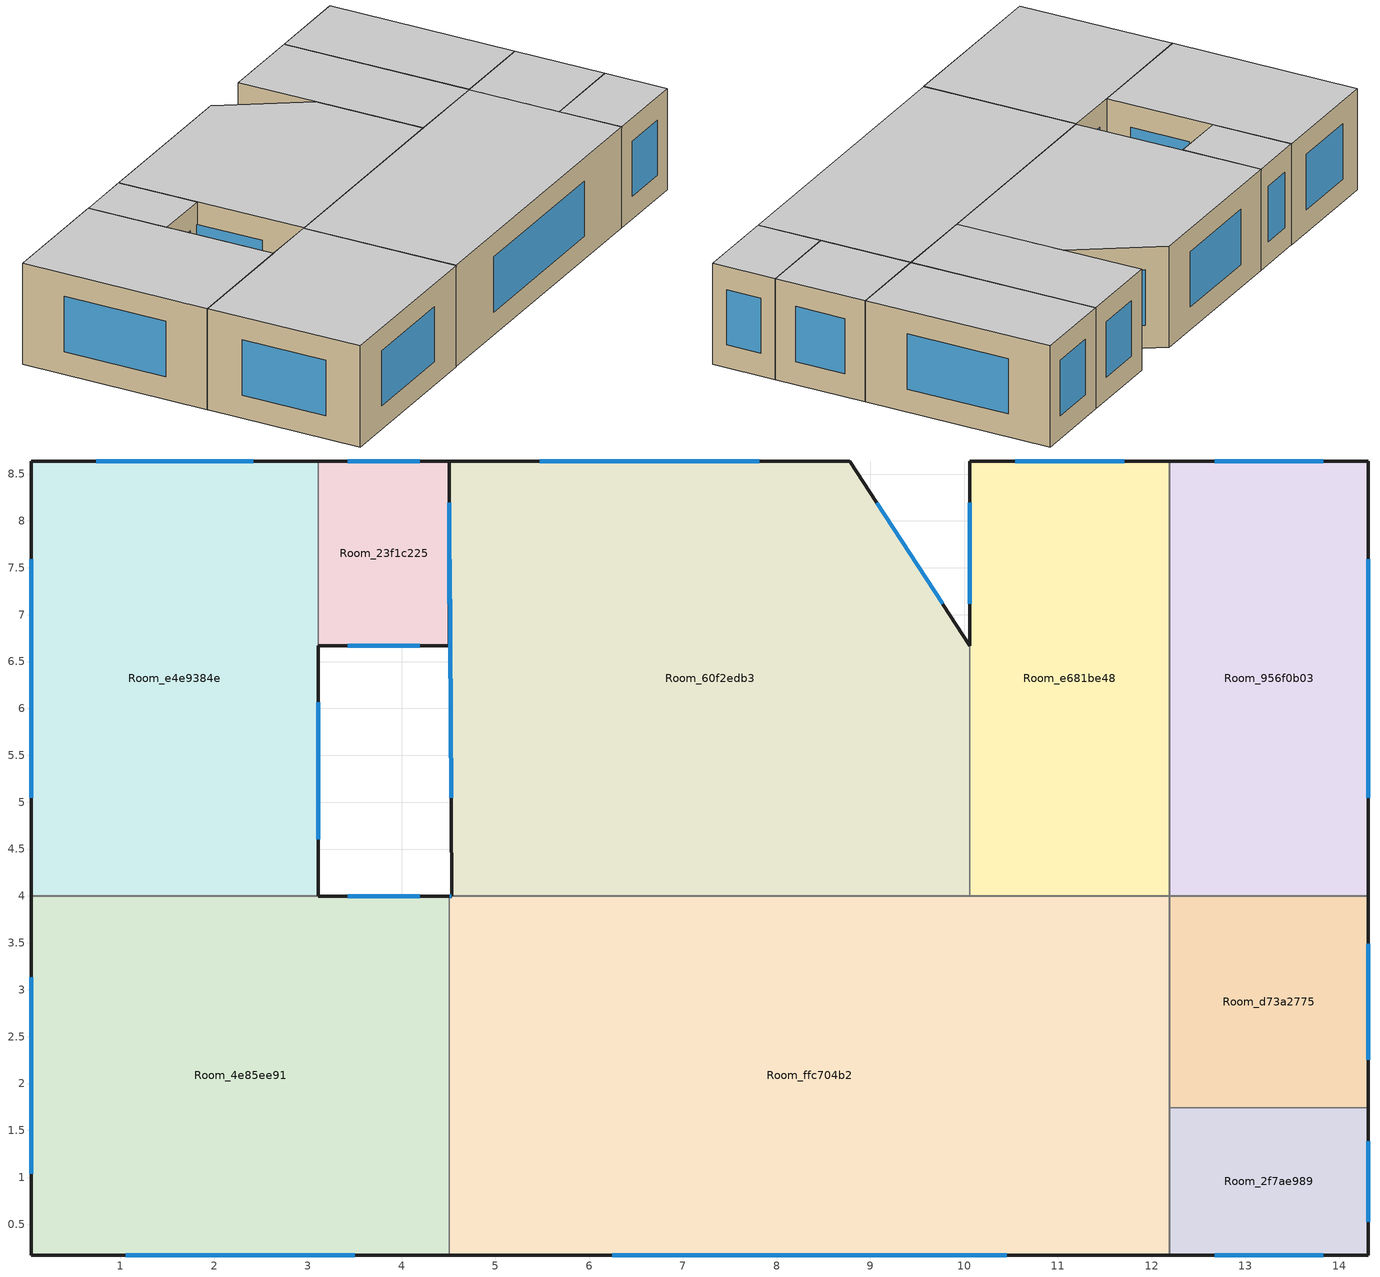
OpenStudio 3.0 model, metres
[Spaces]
Room_23f1c225
 floor adiabatic (Generic Interior Floor): 4.51,8.64 4.51,6.67 3.11,6.67 3.11,8.64 z0
 wall outside: 3.11,6.67 4.51,6.67 4.51,8.64 3.11,8.64 z0:2.5
 wall to Room_e4e9384e: 3.11,8.64 3.11,6.67 z0:2.5
 window: 3.43,6.67 4.19,6.67 / 4.51,7.12 4.51,8.19 / 4.19,8.64 3.43,8.64 z0.57:1.93
 ceiling adiabatic (Generic Interior Ceiling): 4.51,6.67 4.51,8.64 3.11,8.64 3.11,6.67 z2.5
Room_956f0b03
 floor adiabatic (Generic Interior Floor): 14.31,8.64 14.31,4 12.19,4 12.19,8.64 z0
 wall outside: 14.31,4 14.31,8.64 12.19,8.64 z0:2.5
 wall to Room_d73a2775: 12.19,4 14.31,4 z0:2.5
 wall to Room_e681be48: 12.19,8.64 12.19,4 z0:2.5
 window: 14.31,5.05 14.31,7.59 / 13.83,8.64 12.67,8.64 z0.57:1.93
 ceiling adiabatic (Generic Interior Ceiling): 14.31,4 14.31,8.64 12.19,8.64 12.19,4 z2.5
Room_e681be48
 floor adiabatic (Generic Interior Floor): 12.19,8.64 12.19,4 10.06,4 10.06,8.64 z0
 wall outside: 12.19,8.64 10.06,8.64 10.06,6.67 z0:2.5
 wall to Room_ffc704b2: 10.06,4 12.19,4 z0:2.5
 wall to Room_60f2edb3: 10.06,6.67 10.06,4 z0:2.5
 window: 11.71,8.64 10.54,8.64 / 10.06,8.19 10.06,7.11 z0.57:1.93
 ceiling adiabatic (Generic Interior Ceiling): 12.19,4 12.19,8.64 10.06,8.64 10.06,4 z2.5
Room_e4e9384e
 floor adiabatic (Generic Interior Floor): 3.11,8.64 3.11,4 0.05,4 0.05,8.64 z0
 wall outside: 3.11,4 3.11,6.67 / 3.11,8.64 0.05,8.64 0.05,4 z0:2.5
 wall to Room_4e85ee91: 0.05,4 3.11,4 z0:2.5
 window: 3.11,4.6 3.11,6.07 / 2.42,8.64 0.74,8.64 / 0.05,7.59 0.05,5.05 z0.57:1.93
 ceiling adiabatic (Generic Interior Ceiling): 3.11,4 3.11,8.64 0.05,8.64 0.05,4 z2.5
Room_60f2edb3
 floor adiabatic (Generic Interior Floor): 8.78,8.64 10.06,6.67 10.06,4 4.53,4 4.51,8.64 z0
 wall outside: 10.06,6.67 8.78,8.64 4.51,8.64 4.53,4 z0:2.5
 wall to Room_ffc704b2: 4.53,4 10.06,4 z0:2.5
 window: 9.77,7.11 9.07,8.19 / 7.81,8.64 5.48,8.64 / 4.52,7.59 4.53,5.05 z0.57:1.93
 ceiling adiabatic (Generic Interior Ceiling): 4.53,4 10.06,4 10.06,6.67 8.78,8.64 4.51,8.64 z2.5
Room_d73a2775
 floor adiabatic (Generic Interior Floor): 14.31,4 14.31,1.74 12.19,1.74 12.19,4 z0
 wall outside: 14.31,1.74 14.31,4 z0:2.5
 wall to Room_2f7ae989: 12.19,1.74 14.31,1.74 z0:2.5
 wall to Room_ffc704b2: 12.19,4 12.19,1.74 z0:2.5
 window: 14.31,2.25 14.31,3.49 z0.57:1.93
 ceiling adiabatic (Generic Interior Ceiling): 14.31,1.74 14.31,4 12.19,4 12.19,1.74 z2.5
Room_2f7ae989
 floor adiabatic (Generic Interior Floor): 14.31,1.74 14.31,0.17 12.19,0.17 12.19,1.74 z0
 wall outside: 12.19,0.17 14.31,0.17 14.31,1.74 z0:2.5
 wall to Room_ffc704b2: 12.19,1.74 12.19,0.17 z0:2.5
 window: 12.67,0.17 13.83,0.17 / 14.31,0.53 14.31,1.38 z0.57:1.93
 ceiling adiabatic (Generic Interior Ceiling): 14.31,0.17 14.31,1.74 12.19,1.74 12.19,0.17 z2.5
Room_ffc704b2
 floor adiabatic (Generic Interior Floor): 12.19,4 12.19,0.17 4.51,0.17 4.51,4 z0
 wall outside: 4.51,0.17 12.19,0.17 / 4.53,4 4.51,4 z0:2.5
 wall to Room_4e85ee91: 4.51,4 4.51,0.17 z0:2.5
 window: 6.25,0.17 10.45,0.17 / 4.53,4 4.52,4 z0.57:1.93
 ceiling adiabatic (Generic Interior Ceiling): 12.19,0.17 12.19,4 4.51,4 4.51,0.17 z2.5
Room_4e85ee91
 floor adiabatic (Generic Interior Floor): 4.51,4 4.51,0.17 0.05,0.17 0.05,4 z0
 wall outside: 4.51,4 3.11,4 / 0.05,4 0.05,0.17 4.51,0.17 z0:2.5
 window: 1.06,0.17 3.5,0.17 / 4.19,4 3.43,4 / 0.05,3.13 0.05,1.04 z0.57:1.93
 ceiling adiabatic (Generic Interior Ceiling): 4.51,0.17 4.51,4 0.05,4 0.05,0.17 z2.5
[Building]
Building 1: North Axis {deg}=-0; Default Construction Set=Default Generic Construction Set; Standards Building Type=MediumOffice
[Site]
Site 1: Terrain=City
[SizingPeriod:DesignDay] Barometric Pressure {Pa}=101253; Sky Clearness=0; Snow Indicator=0; Day of Month=21; Daylight Saving Time Indicator=0; Dry-Bulb Temperature Range Modifier Type=DefaultMultipliers
Name | Maximum Dry-Bulb Temperature {C} | Daily Dry-Bulb Temperature Range {deltaC} | Humidity Indicating Conditions at Maximum Dry-Bulb | Wind Speed {m/s} | Wind Direction {deg} | Month | Day Type | Humidity Indicating Type | Solar Model Indicator | ASHRAE Taub | ASHRAE Taud
Boston Logan IntL Arpt Ann Htg 99.6% Condns DB | -13.6 | 0 | -13.6 | 7.2 | 320 | 1 | WinterDesignDay | Wetbulb | ASHRAEClearSky
Boston Logan IntL Arpt Ann Hum_n 99.6% Condns DP=>MCDB | -12 | 0 | -24.4 | 7.2 | 320 | 1 | WinterDesignDay | Dewpoint | ASHRAEClearSky
Boston Logan IntL Arpt Ann Htg Wind 99.6% Condns WS=>MCDB | 2.1 | 0 | 2.1 | 14.1 | 320 | 1 | WinterDesignDay | Wetbulb | ASHRAEClearSky
Boston Logan IntL Arpt Ann Clg .4% Condns DB=>MWB | 32.7 | 8.4 | 22.9 | 6.3 | 270 | 7 | SummerDesignDay | Wetbulb | ASHRAETau | 0.488 | 1.95
Boston Logan IntL Arpt Ann Clg .4% Condns WB=>MDB | 30.2 | 8.4 | 24.6 | 6.3 | 270 | 7 | SummerDesignDay | Wetbulb | ASHRAETau | 0.488 | 1.95
Boston Logan IntL Arpt Ann Clg .4% Condns DP=>MDB | 27.3 | 8.4 | 22.8 | 6.3 | 270 | 7 | SummerDesignDay | Dewpoint | ASHRAETau | 0.488 | 1.95
Boston Logan IntL Arpt Ann Clg .4% Condns Enth=>MDB | 30.6 | 8.4 | 74100 | 6.3 | 270 | 7 | SummerDesignDay | Enthalpy | ASHRAETau | 0.488 | 1.95
[Material]
Name | Roughness | Thickness {m} | Conductivity {W/m-K} | Density {kg/m3} | Specific Heat {J/kg-K} | Thermal Absorptance | Solar Absorptance | Visible Absorptance
Generic Roof Membrane | MediumRough | 0.01 | 0.16 | 1120 | 1460 | 0.9 | 0.65 | 0.65
Generic Acoustic Tile | MediumSmooth | 0.02 | 0.06 | 368 | 590 | 0.9 | 0.2 | 0.2
Generic 25mm Wood | MediumSmooth | 0.0254 | 0.15 | 608 | 1630 | 0.9 | 0.5 | 0.5
Generic HW Concrete | MediumRough | 0.2 | 1.95 | 2240 | 900 | 0.9 | 0.8 | 0.8
Generic Gypsum Board | MediumSmooth | 0.0127 | 0.16 | 800 | 1090 | 0.9 | 0.5 | 0.5
Generic Wall Air Gap | Smooth | 0.1 | 0.667 | 1.28 | 1000 | 0.9 | 0.7 | 0.7
Generic Ceiling Air Gap | Smooth | 0.1 | 0.556 | 1.28 | 1000 | 0.9 | 0.7 | 0.7
Generic Brick | MediumRough | 0.1 | 0.9 | 1920 | 790 | 0.9 | 0.65 | 0.65
Generic 50mm Insulation; Generic 25mm Insulation | MediumRough | 0.05 | 0.03 | 43 | 1210 | 0.9 | 0.7 | 0.7
Generic Painted Metal | Smooth | 0.0015 | 45 | 7690 | 410 | 0.9 | 0.5 | 0.5
Generic LW Concrete | MediumRough | 0.1 | 0.53 | 1280 | 840 | 0.9 | 0.8 | 0.8
Material 1 | Smooth | 0.1 | 0.1 | 0.1 | 100 |  | 0.65 | 0.65
[WindowMaterial:Gas]
Generic Window Air Gap: Gas Type=Air; Thickness {m}=0.0127
[WindowMaterial:Glazing] Optical Data Type=SpectralAverage; Thickness {m}=0.006; Infrared Transmittance at Normal Incidence=0; Front Side Infrared Hemispherical Emissivity=0.84; Conductivity {W/m-K}=1; Dirt Correction Factor for Solar and Visible Transmittance=1; Solar Diffusing=No
Name | Solar Transmittance at Normal Incidence | Front Side Solar Reflectance at Normal Incidence | Back Side Solar Reflectance at Normal Incidence | Visible Transmittance at Normal Incidence | Front Side Visible Reflectance at Normal Incidence | Back Side Visible Reflectance at Normal Incidence | Back Side Infrared Hemispherical Emissivity
Generic Low-e Glass | 0.45 | 0.36 | 0.36 | 0.71 | 0.21 | 0.21 | 0.047
Generic Clear Glass | 0.77 | 0.07 | 0.07 | 0.88 | 0.08 | 0.08 | 0.84
[Construction]
Generic Interior Door: Generic 25mm Wood
Generic Single Pane: Generic Clear Glass
Generic Shade: Material 1
Generic Interior Ceiling: Generic LW Concrete, Generic Ceiling Air Gap, Generic Acoustic Tile
Generic Interior Wall: Generic Gypsum Board, Generic Wall Air Gap, Generic Gypsum Board
Generic Exposed Floor: Generic Painted Metal, Generic Ceiling Air Gap, Generic 50mm Insulation, Generic LW Concrete
Generic Interior Floor: Generic Acoustic Tile, Generic Ceiling Air Gap, Generic LW Concrete
Generic Ground Slab: Generic 50mm Insulation, Generic HW Concrete
Generic Roof: Generic Roof Membrane, Generic 50mm Insulation, Generic LW Concrete, Generic Ceiling Air Gap, Generic Acoustic Tile
Generic Exterior Wall: Generic Brick, Generic LW Concrete, Generic 50mm Insulation, Generic Wall Air Gap, Generic Gypsum Board
Generic Underground Wall: Generic 50mm Insulation, Generic HW Concrete, Generic Wall Air Gap, Generic Gypsum Board
Generic Underground Roof: Generic 50mm Insulation, Generic HW Concrete, Generic Ceiling Air Gap, Generic Acoustic Tile
Generic Double Pane: Generic Low-e Glass, Generic Window Air Gap, Generic Clear Glass
Generic Exterior Door: Generic Painted Metal, Generic 25mm Insulation, Generic Painted Metal
[Construction:AirBoundary]
Generic Air Boundary: GroupedZones, GroupedZones, None, 0
[DefaultConstructionSet]
Default Generic Construction Set: Default Exterior Surface Constructions=Default Surface Constructions 2; Default Interior Surface Constructions=Default Surface Constructions 1; Default Ground Contact Surface Constructions=Default Surface Constructions 3; Default Exterior SubSurface Constructions=Default Sub Surface Constructions 2; Default Interior SubSurface Constructions=Default Sub Surface Constructions 1; Interior Partition Construction=Generic Air Boundary; Space Shading Construction=Generic Shade; Adiabatic Surface Construction=Generic Interior Wall
[DefaultSurfaceConstructions]
Name | Floor Construction | Wall Construction | Roof Ceiling Construction
Default Surface Constructions 1 | Generic Interior Floor | Generic Interior Wall | Generic Interior Ceiling
Default Surface Constructions 2 | Generic Exposed Floor | Generic Exterior Wall | Generic Roof
Default Surface Constructions 3 | Generic Ground Slab | Generic Underground Wall | Generic Underground Roof
[DefaultSubSurfaceConstructions]
Name | Fixed Window Construction | Operable Window Construction | Door Construction | Glass Door Construction | Overhead Door Construction | Skylight Construction
Default Sub Surface Constructions 1 | Generic Single Pane | Generic Single Pane | Generic Interior Door | Generic Single Pane
Default Sub Surface Constructions 2 | Generic Double Pane | Generic Double Pane | Generic Exterior Door | Generic Double Pane | Generic Exterior Door | Generic Double Pane
[SpaceType]
Generic Office Program: Design Specification Outdoor Air Object=Generic Office Ventilation
[People:Definition]
Generic Office People: Number of People Calculation Method=People/Area; People per Space Floor Area {person/m2}=0.0565; Fraction Radiant=0.3; Sensible Heat Fraction=Autocalculate
[People]
Generic Office People: People Definition=Generic Office People; Space or SpaceType=Generic Office Program; Number of People Schedule=Generic Office Occupancy; Activity Level Schedule=Seated Adult Activity; Multiplier=1
[Lights:Definition]
Generic Office Lighting: Design Level Calculation Method=Watts/Area; Watts per Space Floor Area {W/m2}=10.55; Fraction Radiant=0.7; Fraction Visible=0.2; Return Air Fraction=0
[Lights]
Generic Office Lighting: Lights Definition=Generic Office Lighting; Space or SpaceType=Generic Office Program; Schedule=Generic Office Lighting; Fraction Replaceable=1
[ElectricEquipment:Definition]
Generic Office Equipment: Design Level Calculation Method=Watts/Area; Watts per Space Floor Area {W/m2}=10.33; Fraction Latent=0; Fraction Radiant=0.5; Fraction Lost=0
[ElectricEquipment]
Generic Office Equipment: Electric Equipment Definition=Generic Office Equipment; Space or SpaceType=Generic Office Program; Schedule=Generic Office Equipment
[SpaceInfiltration:DesignFlowRate]
Generic Office Infiltration: Space or SpaceType=Generic Office Program; Schedule=Generic Office Infiltration; Design Flow Rate Calculation Method=Flow/ExteriorArea; Flow per Exterior Surface Area {m3/s-m2}=0.0002266; Constant Term Coefficient=1; Temperature Term Coefficient=0; Velocity Term Coefficient=0
[DesignSpecification:OutdoorAir]
Generic Office Ventilation: Outdoor Air Flow per Person {m3/s-person}=0.00236; Outdoor Air Flow per Floor Area {m3/s-m2}=0.000305; Outdoor Air Flow Rate {m3/s}=0; Outdoor Air Flow Air Changes per Hour {1/hr}=0
[Space] Space Type=Generic Office Program; Building Story=Story_fe6313a3
Name | Thermal Zone
Room_23f1c225 | Room_23f1c225
Room_956f0b03 | Room_956f0b03
Room_e681be48 | Room_e681be48
Room_e4e9384e | Room_e4e9384e
Room_60f2edb3 | Room_60f2edb3
Room_d73a2775 | Room_d73a2775
Room_2f7ae989 | Room_2f7ae989
Room_ffc704b2 | Room_ffc704b2
Room_4e85ee91 | Room_4e85ee91
[ThermalZone] Use Ideal Air Loads=No
Name | Thermostat
Room_23f1c225 | Thermostat Setpoint Dual Setpoint 1
Room_956f0b03 | Thermostat Setpoint Dual Setpoint 2
Room_e681be48 | Thermostat Setpoint Dual Setpoint 3
Room_e4e9384e | Thermostat Setpoint Dual Setpoint 4
Room_60f2edb3 | Thermostat Setpoint Dual Setpoint 5
Room_d73a2775 | Thermostat Setpoint Dual Setpoint 6
Room_2f7ae989 | Thermostat Setpoint Dual Setpoint 7
Room_ffc704b2 | Thermostat Setpoint Dual Setpoint 8
Room_4e85ee91 | Thermostat Setpoint Dual Setpoint 9
[Sizing:Zone] Zone Cooling Design Supply Air Temperature Input Method=SupplyAirTemperature; Zone Cooling Design Supply Air Temperature {C}=14; Zone Cooling Design Supply Air Temperature Difference {deltaC}=11.11; Zone Heating Design Supply Air Temperature Input Method=SupplyAirTemperature; Zone Heating Design Supply Air Temperature {C}=40; Zone Heating Design Supply Air Temperature Difference {deltaC}=11.11; Zone Cooling Design Supply Air Humidity Ratio {kg-H2O/kg-air}=0.0085; Zone Heating Design Supply Air Humidity Ratio {kg-H2O/kg-air}=0.008; Cooling Design Air Flow Method=DesignDay; Heating Design Air Flow Method=DesignDay; Account for Dedicated Outdoor Air System=No; Dedicated Outdoor Air System Control Strategy=NeutralSupplyAir; Dedicated Outdoor Air Low Setpoint Temperature for Design {C}=autosize; Dedicated Outdoor Air High Setpoint Temperature for Design {C}=autosize
Room_23f1c225; Room_956f0b03; Room_e681be48; Room_e4e9384e; Room_60f2edb3; Room_d73a2775; Room_2f7ae989; Room_ffc704b2; Room_4e85ee91
[Zone equipment]
Room_23f1c225: Room_23f1c225 Ideal Loads Air System
Room_956f0b03: Room_956f0b03 Ideal Loads Air System
Room_e681be48: Room_e681be48 Ideal Loads Air System
Room_e4e9384e: Room_e4e9384e Ideal Loads Air System
Room_60f2edb3: Room_60f2edb3 Ideal Loads Air System
Room_d73a2775: Room_d73a2775 Ideal Loads Air System
Room_2f7ae989: Room_2f7ae989 Ideal Loads Air System
Room_ffc704b2: Room_ffc704b2 Ideal Loads Air System
Room_4e85ee91: Room_4e85ee91 Ideal Loads Air System
[BuildingStory]
Story_fe6313a3
[ThermostatSetpoint:DualSetpoint] Heating Setpoint Temperature Schedule=Generic Office Heating; Cooling Setpoint Temperature Schedule=Generic Office Cooling
Thermostat Setpoint Dual Setpoint 1; Thermostat Setpoint Dual Setpoint 2; Thermostat Setpoint Dual Setpoint 3; Thermostat Setpoint Dual Setpoint 4; Thermostat Setpoint Dual Setpoint 5; Thermostat Setpoint Dual Setpoint 6; Thermostat Setpoint Dual Setpoint 7; Thermostat Setpoint Dual Setpoint 8; Thermostat Setpoint Dual Setpoint 9
[ZoneHVAC:IdealLoadsAirSystem] Maximum Heating Supply Air Temperature {C}=50; Minimum Cooling Supply Air Temperature {C}=13; Heating Limit=LimitCapacity; Maximum Sensible Heating Capacity {W}=autosize; Cooling Limit=LimitFlowRateAndCapacity; Maximum Cooling Air Flow Rate {m3/s}=autosize; Maximum Total Cooling Capacity {W}=autosize; Demand Controlled Ventilation Type=None; Outdoor Air Economizer Type=DifferentialDryBulb; Sensible Heat Recovery Effectiveness=0; Latent Heat Recovery Effectiveness=0
Room_23f1c225 Ideal Loads Air System; Room_956f0b03 Ideal Loads Air System; Room_e681be48 Ideal Loads Air System; Room_e4e9384e Ideal Loads Air System; Room_60f2edb3 Ideal Loads Air System; Room_d73a2775 Ideal Loads Air System; Room_2f7ae989 Ideal Loads Air System; Room_ffc704b2 Ideal Loads Air System; Room_4e85ee91 Ideal Loads Air System
[Schedule:Ruleset]
Name | Default Day Schedule | Summer Design Day Schedule | Winter Design Day Schedule | Holiday Schedule
Generic Office Infiltration | Schedule Day 1 | OfficeMedium INFIL_SCH_PNNL_Wkdy_SmrDsn 1 | OfficeMedium INFIL_SCH_PNNL_Sat_WntrDsn 1 | OfficeMedium INFIL_SCH_PNNL_Default 1
Generic Office Heating | Schedule Day 4 | OfficeMedium HTGSETP_SCH_YES_OPTIMUM_Default_SmrDsn 1 | OfficeMedium HTGSETP_SCH_YES_OPTIMUM_WntrDsn 1 | OfficeMedium HTGSETP_SCH_YES_OPTIMUM_Default 1
Generic Office Equipment | Schedule Day 7 | OfficeMedium BLDG_EQUIP_SCH_2013_SmrDsn 1 | OfficeMedium BLDG_EQUIP_SCH_2013_WntrDsn 1 | OfficeMedium BLDG_EQUIP_SCH_2013_Sat 1
Generic Office Cooling | Schedule Day 10 | OfficeMedium CLGSETP_SCH_YES_OPTIMUM_SmrDsn 1 | OfficeMedium CLGSETP_SCH_YES_OPTIMUM_Default_WntrDsn 1 | OfficeMedium CLGSETP_SCH_YES_OPTIMUM_Default 1
Seated Adult Activity | Schedule Day 13
Generic Office Lighting | Schedule Day 14 | OfficeMedium BLDG_LIGHT_SCH_2013_SmrDsn 1 | OfficeMedium BLDG_LIGHT_SCH_2013_WntrDsn 1 | OfficeMedium BLDG_LIGHT_SCH_2013_Sat 1
Generic Office Occupancy | Schedule Day 17 | OfficeMedium BLDG_OCC_SCH_SmrDsn 1 | OfficeMedium BLDG_OCC_SCH_WntrDsn 1 | OfficeMedium BLDG_OCC_SCH_Default 1
[Schedule:Day]
Schedule Day 1; OfficeMedium INFIL_SCH_PNNL_Default 1; OfficeMedium BLDG_EQUIP_SCH_2013_SmrDsn 1; OfficeMedium BLDG_LIGHT_SCH_2013_SmrDsn 1: 24, 0, 1
OfficeMedium INFIL_SCH_PNNL_Wkdy_SmrDsn 1; Schedule Day 2: 6, 0, 1, 22, 0, 0.25, 24, 0, 1
OfficeMedium INFIL_SCH_PNNL_Sat_WntrDsn 1; Schedule Day 3: 6, 0, 1, 18, 0, 0.25, 24, 0, 1
Schedule Day 4; OfficeMedium HTGSETP_SCH_YES_OPTIMUM_Default 1; OfficeMedium HTGSETP_SCH_YES_OPTIMUM_Default_SmrDsn 1: 24, 0, 15.6
OfficeMedium HTGSETP_SCH_YES_OPTIMUM_WntrDsn 1: 5, 0, 15.6, 6, 0, 17.6, 7, 0, 19.6, 22, 0, 21, 24, 0, 15.6
Schedule Day 5: 5, 0, 15.6, 6, 0, 17.8, 7, 0, 20, 22, 0, 21, 24, 0, 15.6
Schedule Day 6: 5, 0, 15.6, 6, 0, 17.8, 7, 0, 20, 17, 0, 21, 24, 0, 15.6
Schedule Day 7: 6, 0, 0.230755, 18, 0, 0.288107, 24, 0, 0.230755
OfficeMedium BLDG_EQUIP_SCH_2013_Sat 1; Schedule Day 9: 6, 0, 0.230755, 8, 0, 0.381235, 12, 0, 0.476543, 17, 0, 0.33358, 19, 0, 0.285926, 24, 0, 0.230755
OfficeMedium BLDG_EQUIP_SCH_2013_WntrDsn 1; OfficeMedium BLDG_LIGHT_SCH_2013_WntrDsn 1; OfficeMedium BLDG_OCC_SCH_WntrDsn 1: 24, 0, 0
Schedule Day 8: 6, 0, 0.307674, 8, 0, 0.381235, 12, 0, 0.857778, 13, 0, 0.76247, 17, 0, 0.857778, 18, 0, 0.476543, 24, 0, 0.381235
Schedule Day 10; OfficeMedium CLGSETP_SCH_YES_OPTIMUM_Default 1; OfficeMedium CLGSETP_SCH_YES_OPTIMUM_Default_WntrDsn 1: 24, 0, 26.7
OfficeMedium CLGSETP_SCH_YES_OPTIMUM_SmrDsn 1: 5, 0, 26.7, 6, 0, 25.7, 7, 0, 25, 22, 0, 24, 24, 0, 26.7
Schedule Day 11: 5, 0, 26.7, 6, 0, 25.6, 7, 0, 25, 22, 0, 24, 24, 0, 26.7
Schedule Day 12: 5, 0, 26.7, 6, 0, 25.7, 7, 0, 25, 17, 0, 24, 24, 0, 26.7
Schedule Day 13: 24, 0, 120
Schedule Day 14: 6, 0, 0.05, 18, 0, 0.0431163, 24, 0, 0.05
OfficeMedium BLDG_LIGHT_SCH_2013_Sat 1; Schedule Day 16: 6, 0, 0.05, 8, 0, 0.0862326, 12, 0, 0.258698, 17, 0, 0.129349, 19, 0, 0.0431163, 24, 0, 0.05
Schedule Day 15: 5, 0, 0.05, 6, 0, 0.1, 7, 0, 0.0862326, 8, 0, 0.258698, 17, 0, 0.776093, 18, 0, 0.431163, 20, 0, 0.258698, 22, 0, 0.172465, 23, 0, 0.0862326, 24, 0, 0.0431163
Schedule Day 17; OfficeMedium BLDG_OCC_SCH_Default 1: 6, 0, 0, 18, 0, 0.05, 24, 0, 0
OfficeMedium BLDG_OCC_SCH_SmrDsn 1: 6, 0, 0, 22, 0, 1, 24, 0, 0.05
Schedule Day 18: 6, 0, 0, 7, 0, 0.1, 8, 0, 0.2, 12, 0, 0.95, 13, 0, 0.5, 17, 0, 0.95, 18, 0, 0.3, 22, 0, 0.1, 24, 0, 0.05
Schedule Day 19: 6, 0, 0, 8, 0, 0.1, 12, 0, 0.3, 17, 0, 0.1, 19, 0, 0.05, 24, 0, 0
[Schedule:Rule] Apply Sunday=No; Date Specification Type=DateRange; Start Month=1; Start Day=1; End Month=12; End Day=31
Name | Schedule Ruleset | Rule Order | Day Schedule | Apply Monday | Apply Tuesday | Apply Wednesday | Apply Thursday | Apply Friday | Apply Saturday
Schedule Rule 1 | Generic Office Infiltration | 0 | Schedule Day 2 | Yes | Yes | Yes | Yes | Yes | No
Schedule Rule 2 | Generic Office Infiltration | 1 | Schedule Day 3 | No | No | No | No | No | Yes
Schedule Rule 3 | Generic Office Heating | 0 | Schedule Day 5 | Yes | Yes | Yes | Yes | Yes | No
Schedule Rule 4 | Generic Office Heating | 1 | Schedule Day 6 | No | No | No | No | No | Yes
Schedule Rule 5 | Generic Office Equipment | 0 | Schedule Day 8 | Yes | Yes | Yes | Yes | Yes | No
Schedule Rule 6 | Generic Office Equipment | 1 | Schedule Day 9 | No | No | No | No | No | Yes
Schedule Rule 7 | Generic Office Cooling | 0 | Schedule Day 11 | Yes | Yes | Yes | Yes | Yes | No
Schedule Rule 8 | Generic Office Cooling | 1 | Schedule Day 12 | No | No | No | No | No | Yes
Schedule Rule 9 | Generic Office Lighting | 0 | Schedule Day 15 | Yes | Yes | Yes | Yes | Yes | No
Schedule Rule 10 | Generic Office Lighting | 1 | Schedule Day 16 | No | No | No | No | No | Yes
Schedule Rule 11 | Generic Office Occupancy | 0 | Schedule Day 18 | Yes | Yes | Yes | Yes | Yes | No
Schedule Rule 12 | Generic Office Occupancy | 1 | Schedule Day 19 | No | No | No | No | No | Yes
